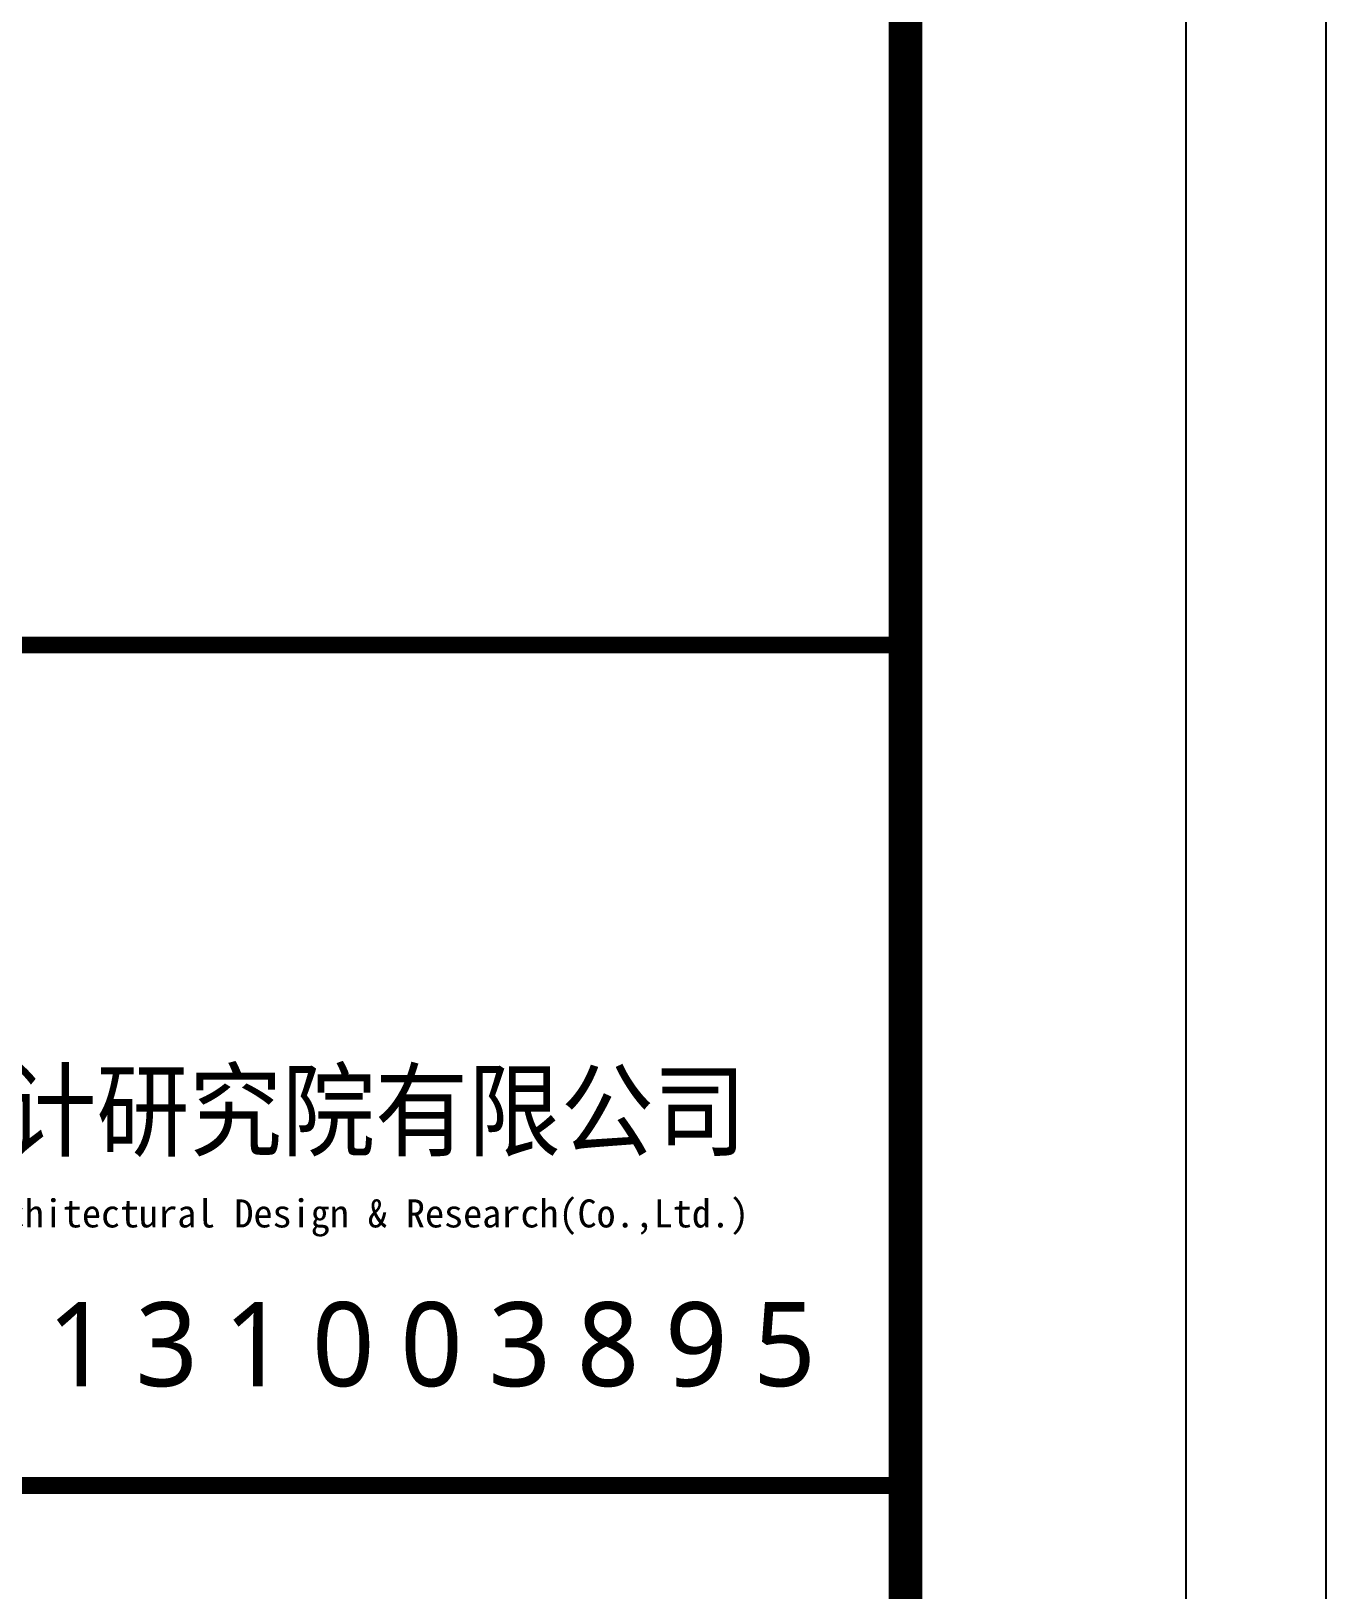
# Model space of a CAD drawing. Extents: x 19098 to 79498, y 3162 to 205862.
# Drawn here: x 74877 to 79498, y 62939 to 68501 of the extents above; entities that cross this region are included whole.
import ezdxf

# ---------------------------------------------------------------- set-up
doc = ezdxf.new("R2010")
doc.units = 0
doc.header["$LTSCALE"] = 1000
doc.header["$MEASUREMENT"] = 0
for name, color, linetype in [('2017_11-sheet-LOGO$0$C-SHET-TTLB', 11, 'Continuous'), ('2017_11-sheet-R$0$C-SHET-TTLB', 11, 'Continuous'), ('C-SHET-TTLB', 11, 'Continuous')]:
    doc.layers.add(name, color=color, linetype=linetype)
doc.styles.add('2017_11-sheet-LOGO$0$微软雅黑L', font='')
doc.styles.add('2017_11-sheet-LOGO$0$黑体', font='simhei.ttf')
doc.styles.get('2017_11-sheet-LOGO$0$微软雅黑L').set_extended_font_data('Microsoft YaHei Light')

# ---------------------------------------------------------------- blocks, each defined once
blk = doc.blocks.new('2017_11-sheet-LOGO', base_point=(415.294, 161.488))
at = {"layer": '2017_11-sheet-LOGO$0$C-SHET-TTLB'}
for points in [[(340.032, 191.488, 0.6, 0.6, 0), (415.032, 191.488, 0.9, 0.9, 0)], [(340.325, 161.488, 0.6, 0.6, 0), (415.294, 161.488, 0.9, 0.9, 0)]]:
    blk.add_lwpolyline(points, format="xyseb", dxfattribs=at)
at = {"layer": '2017_11-sheet-LOGO$0$C-SHET-TTLB', "style": '2017_11-sheet-LOGO$0$黑体', "width": 0.9}
blk.add_text('上海建筑设计研究院有限公司', height=2.7, dxfattribs=at).set_placement((366.234, 173.522))
at = {"layer": '2017_11-sheet-LOGO$0$C-SHET-TTLB'}
for s, height, style, p in [('Institute Of Shanghai Architectural Design & Research(Co.,Ltd.)', 1, '2017_11-sheet-LOGO$0$黑体', (366.557, 170.699)), ('1', 3, '2017_11-sheet-LOGO$0$微软雅黑L', (384.365, 165.033)), ('3', 3, '2017_11-sheet-LOGO$0$微软雅黑L', (387.515, 165.033)), ('1', 3, '2017_11-sheet-LOGO$0$微软雅黑L', (390.665, 165.033)), ('0', 3, '2017_11-sheet-LOGO$0$微软雅黑L', (393.815, 165.033)), ('0', 3, '2017_11-sheet-LOGO$0$微软雅黑L', (396.965, 165.033)), ('3', 3, '2017_11-sheet-LOGO$0$微软雅黑L', (400.115, 165.033)), ('8', 3, '2017_11-sheet-LOGO$0$微软雅黑L', (403.265, 165.033)), ('9', 3, '2017_11-sheet-LOGO$0$微软雅黑L', (406.415, 165.033)), ('5', 3, '2017_11-sheet-LOGO$0$微软雅黑L', (409.565, 165.033))]:
    blk.add_text(s, height=height, dxfattribs=dict(at, style=style)).set_placement(p)
blk = doc.blocks.new('2017_11-sheet-R', base_point=(415, 5))
at = {"layer": '2017_11-sheet-R$0$C-SHET-TTLB'}
blk.add_blockref('2017_11-sheet-LOGO', (415.294, 161.488), dxfattribs=at)
blk = doc.blocks.new('tukuang')
at = {"layer": 'C-SHET-TTLB'}
for points in [[(75901.8, 21920.4), (75901.8, -21079.6), (15501.8, -21079.6), (15501.8, 21920.4)], [(75401.8, 21420.4), (75401.8, -20579.6), (16001.8, -20579.6), (16001.8, 21420.4)]]:
    blk.add_lwpolyline(points, close=True, dxfattribs=at)
at = {"layer": 'C-SHET-TTLB', "const_width": 120}
blk.add_lwpolyline([(17841.8, 20420.4), (74401.8, 20420.4), (74401.8, -19579.6), (17841.8, -19579.6)], close=True, dxfattribs=at)
at = {"layer": 'C-SHET-TTLB', "xscale": 100, "yscale": 100, "zscale": 100}
blk.add_blockref('2017_11-sheet-R', (74401.8, -19579.6), dxfattribs=at)

msp = doc.modelspace()

# ---------------------------------------------------------------- block references
at = {"layer": 'C-SHET-TTLB'}
msp.add_blockref('tukuang', (3595.7, 67241.6), dxfattribs=at)

doc.saveas('drawing.dxf')
